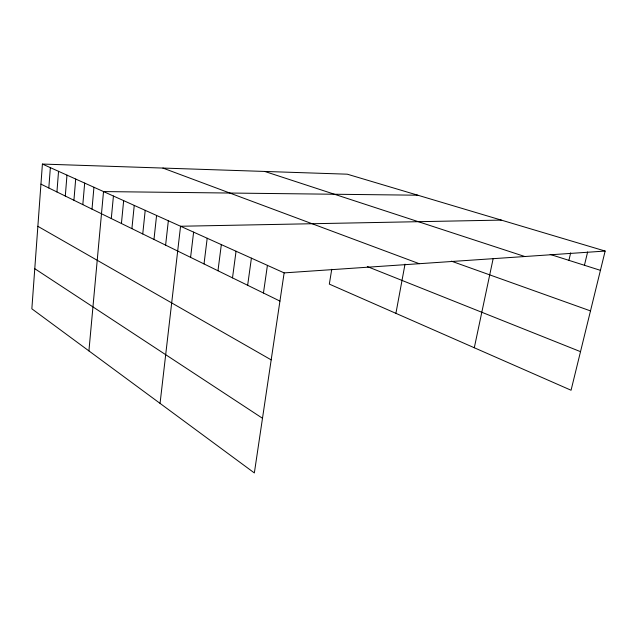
<?xml version="1.0" encoding="UTF-8"?>
<svg xmlns="http://www.w3.org/2000/svg" width="637" height="637" viewBox="0 0 637 637"><rect width="100%" height="100%" fill="white"/><g stroke="black" fill="none" stroke-linecap="round" stroke-linejoin="round"><path stroke-width="0.96" d="M42.408 164.059L31.85 308.81L254.354 472.941L284.134 272.891L42.408 164.059L347.261 174.188L605.15 251.058L571.063 390.242L329.329 284.11L331.742 269.292M48.818 187.979L50.355 167.635M56.932 191.952L58.54 171.321M65.3 196.045L66.981 175.119M73.924 200.265L75.684 179.045M82.818 204.62L84.673 183.09M92.007 209.119L93.942 187.262M88.917 350.907L103.52 191.578L417.784 195.209M111.292 218.555L113.426 196.029M121.42 223.515L123.658 200.639M131.899 228.643L134.248 205.409M142.744 233.946L145.212 210.345M153.979 239.44L156.575 215.457M165.612 245.141L168.343 220.76M160.054 403.38L180.55 226.254L501.303 220.099M190.59 257.364L193.616 232.131M204.015 263.933L207.2 238.254M217.973 270.765L221.334 244.616M232.505 277.875L236.056 251.241M247.65 285.288L251.408 258.152M263.447 293.02L267.421 265.358M395.911 313.34L405.021 264.148M474.302 347.754L493.126 258.773M568.913 260.35L570.672 252.841M584.44 265.271L587.633 251.949M284.134 272.891L605.15 251.058M550.169 254.41L600.428 270.343M264.737 171.449L524.824 256.52M451.354 261.146L590.491 310.904M162.897 168.064L419.257 263.702M367.302 266.569L580.514 351.656M40.943 184.125L279.938 301.086M37.862 226.318L271.187 359.873M34.772 268.695L262.492 418.27"/></g></svg>
